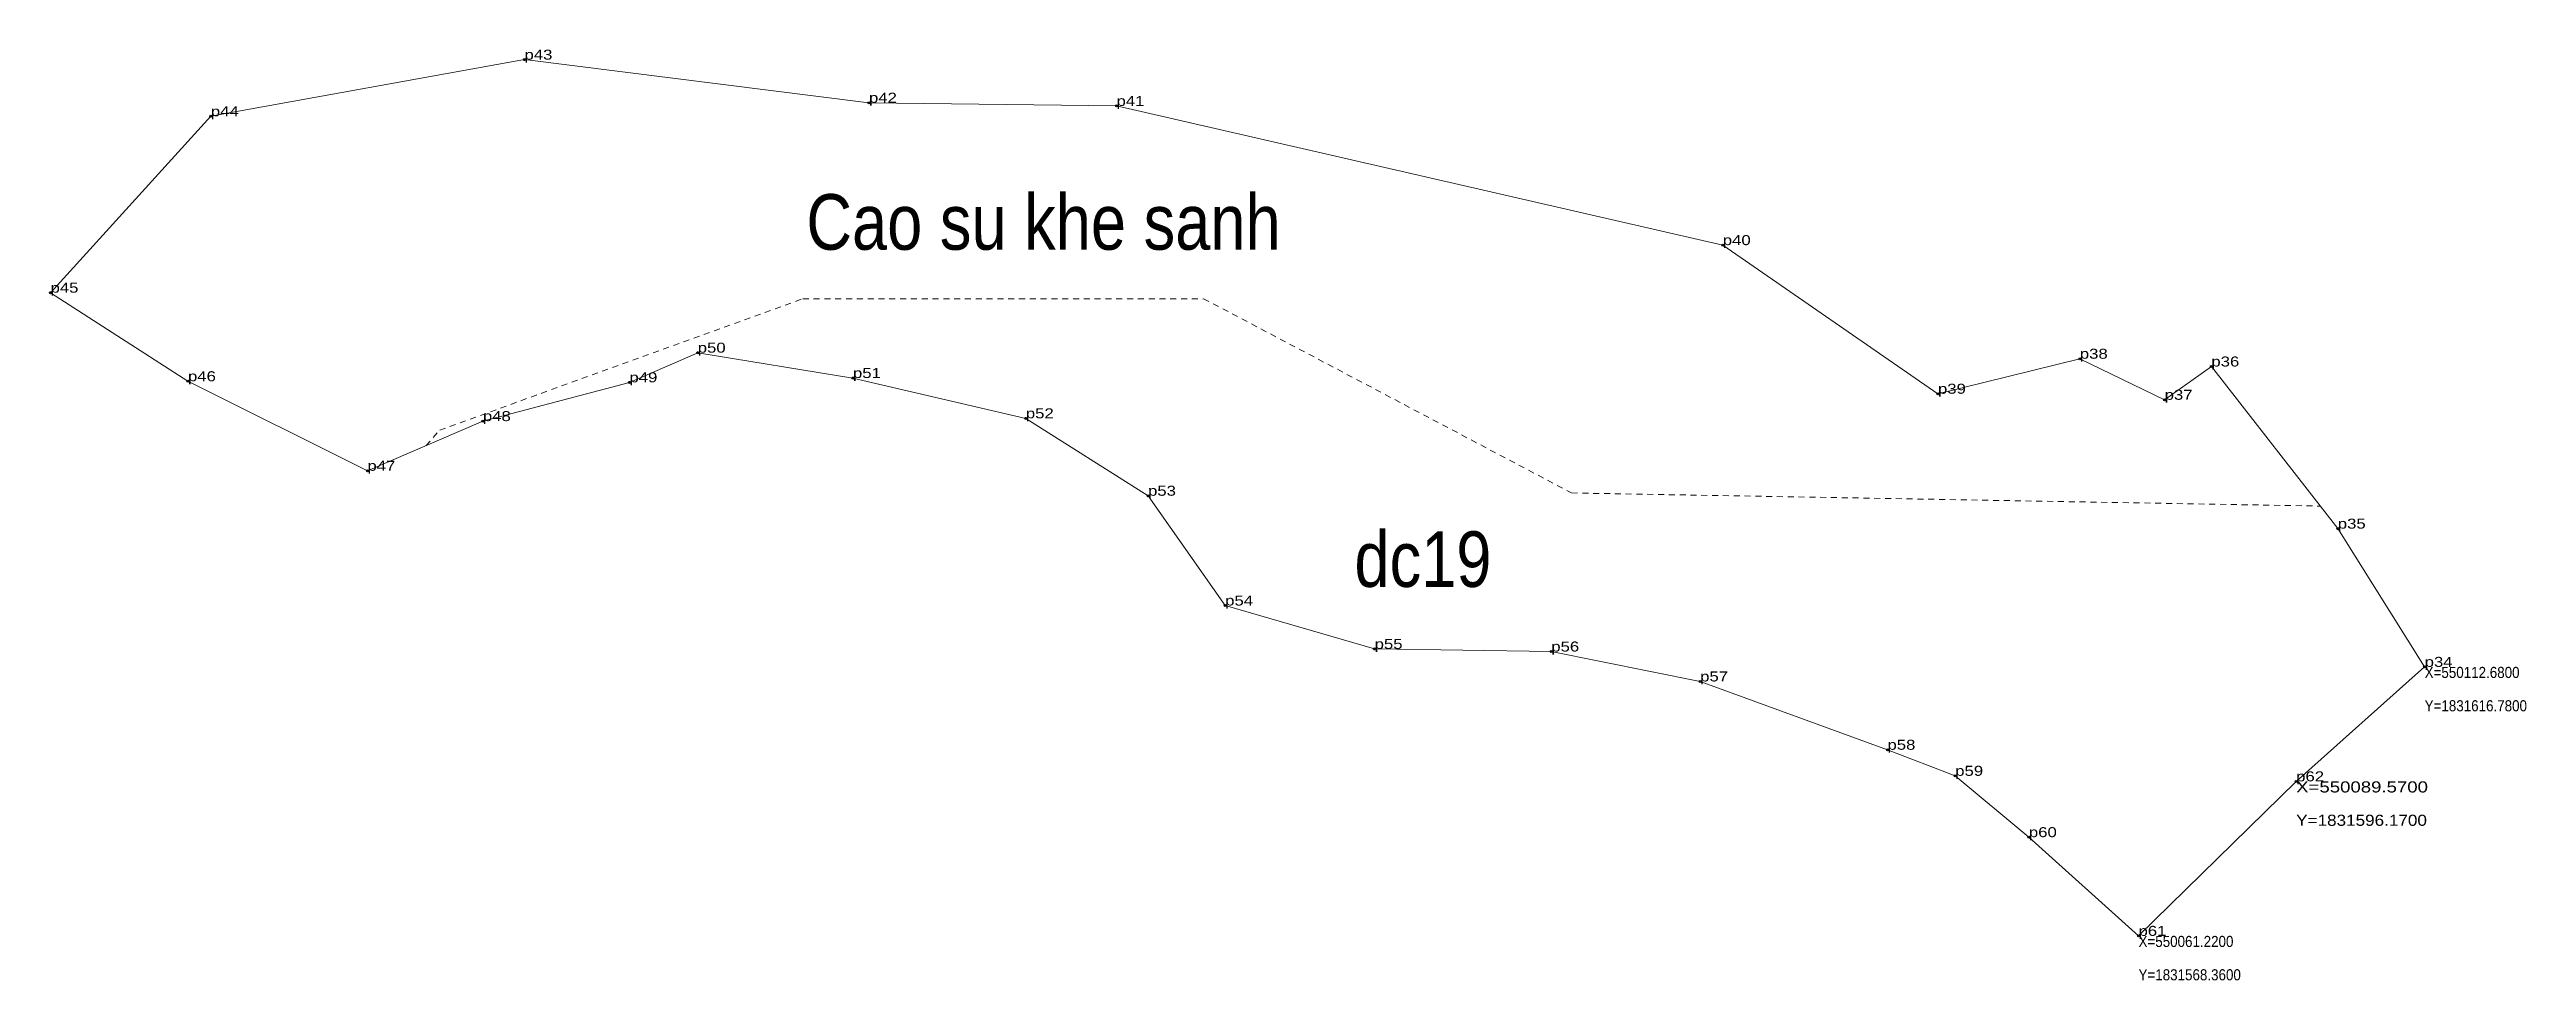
# Model space of a CAD drawing. Header units: metres. Extents: x 549686 to 550131, y 1831560 to 1831728.
import ezdxf
from ezdxf.enums import TextEntityAlignment as Align

# ---------------------------------------------------------------- set-up
doc = ezdxf.new("R2010")
doc.units = ezdxf.units.M
doc.header["$LTSCALE"] = 0.72
doc.header["$PDMODE"] = 32
doc.header["$PDSIZE"] = 0.36
doc.linetypes.add('SHORT_DASHED', pattern=[2.7, 1.5, -1.2])
doc.layers.add('10', color=7, linetype='Continuous', lineweight=13)
for name, color, linetype in [('12', 7, 'Continuous'), ('36', 7, 'Continuous'), ('7', 7, 'Continuous')]:
    doc.layers.add(name, color=color, linetype=linetype)

msp = doc.modelspace()

# ---------------------------------------------------------------- linework, layer by layer
at = {"layer": '10'}
msp.add_lwpolyline([(550112.68, 1831616.78), (550089.57, 1831596.17), (550061.22, 1831568.36), (550041.5, 1831586.13), (550028.25, 1831597.17), (550016.07, 1831601.86), (549982.38, 1831614.16), (549955.6, 1831619.54), (549923.83, 1831620), (549896.95, 1831627.82), (549883.08, 1831647.58), (549861.1, 1831661.51), (549830.01, 1831668.77), (549802.09, 1831673.33), (549789.81, 1831667.99), (549763.45, 1831661.01), (549742.68, 1831652.07), (549710.41, 1831668.19), (549685.69, 1831684.13), (549714.52, 1831715.87), (549770.93, 1831726.07), (549832.89, 1831718.32), (549877.41, 1831717.74), (549986.45, 1831692.69), (550025.15, 1831665.94), (550050.66, 1831672.24), (550065.92, 1831664.85), (550074.32, 1831670.84), (550097.06, 1831641.66)], close=True, dxfattribs=at)
at = {"layer": '10', "linetype": 'SHORT_DASHED'}
msp.add_lwpolyline([(549753.23, 1831656.61), (549755.68, 1831659.39), (549820.99, 1831683.05), (549893.07, 1831683.05), (549959.26, 1831648.08), (550093.9, 1831645.72)], dxfattribs=at)
at = {"layer": '7'}
for p in [(549770.93, 1831726.07), (549832.89, 1831718.32), (549877.41, 1831717.74), (549714.52, 1831715.87), (549986.45, 1831692.69), (549685.69, 1831684.13), (549802.09, 1831673.33), (550050.66, 1831672.24), (549710.41, 1831668.19), (549789.81, 1831667.99), (549830.01, 1831668.77), (550074.32, 1831670.85), (550025.15, 1831665.94), (550065.91, 1831664.85), (549763.45, 1831661.01), (549861.1, 1831661.51), (549742.68, 1831652.07), (549883.08, 1831647.57), (550097.06, 1831641.66), (549896.95, 1831627.82), (549923.83, 1831620), (549955.6, 1831619.54), (549982.38, 1831614.16), (550112.68, 1831616.78), (550016.07, 1831601.86), (550028.25, 1831597.17), (550089.57, 1831596.17), (550041.5, 1831586.13), (550061.22, 1831568.36)]:
    msp.add_point(p, dxfattribs=at)

# ---------------------------------------------------------------- texts
at = {"layer": '12', "width": 1.25}
for s, p in [('p43', (549770.93, 1831726.07)), ('p44', (549714.52, 1831715.87)), ('p42', (549832.89, 1831718.32)), ('p41', (549877.41, 1831717.74)), ('p40', (549986.45, 1831692.69)), ('p45', (549685.69, 1831684.13)), ('p50', (549802.09, 1831673.33)), ('p38', (550050.66, 1831672.24)), ('p36', (550074.32, 1831670.84)), ('p46', (549710.41, 1831668.19)), ('p49', (549789.81, 1831667.99)), ('p51', (549830.01, 1831668.77)), ('p39', (550025.15, 1831665.94)), ('p48', (549763.45, 1831661.01)), ('p52', (549861.1, 1831661.51)), ('p37', (550065.92, 1831664.85)), ('p47', (549742.68, 1831652.07)), ('p53', (549883.08, 1831647.58)), ('p35', (550097.06, 1831641.66)), ('p54', (549896.95, 1831627.82)), ('p55', (549923.83, 1831620)), ('p56', (549955.6, 1831619.54)), ('p34', (550112.68, 1831616.78)), ('p57', (549982.38, 1831614.16)), ('p58', (550016.07, 1831601.86)), ('p59', (550028.25, 1831597.17)), ('p62', (550089.57, 1831596.17)), ('p60', (550041.5, 1831586.13)), ('p61', (550061.22, 1831568.36))]:
    msp.add_text(s, height=1.8, dxfattribs=at).set_placement(p)
at = {"layer": '36', "width": 0.85}
for s, p in [('Cao su khe sanh', (549864.28, 1831691.86)), ('dc19', (549932.52, 1831631.17))]:
    msp.add_text(s, height=10, dxfattribs=at).set_placement(p, align=Align.CENTER)
at = {"layer": '36'}
for s, width, p in [('X=550112.6800', 0.9, (550112.68, 1831614.78)), ('Y=1831616.7800', 0.9, (550112.68, 1831608.78)), ('X=550089.5700', 1.25, (550089.57, 1831594.17)), ('Y=1831596.1700', 1.15, (550089.57, 1831588.17)), ('X=550061.2200', 0.9, (550061.22, 1831566.36)), ('Y=1831568.3600', 0.9, (550061.22, 1831560.36))]:
    msp.add_text(s, height=2, dxfattribs=dict(at, width=width)).set_placement(p)

doc.saveas('drawing.dxf')
